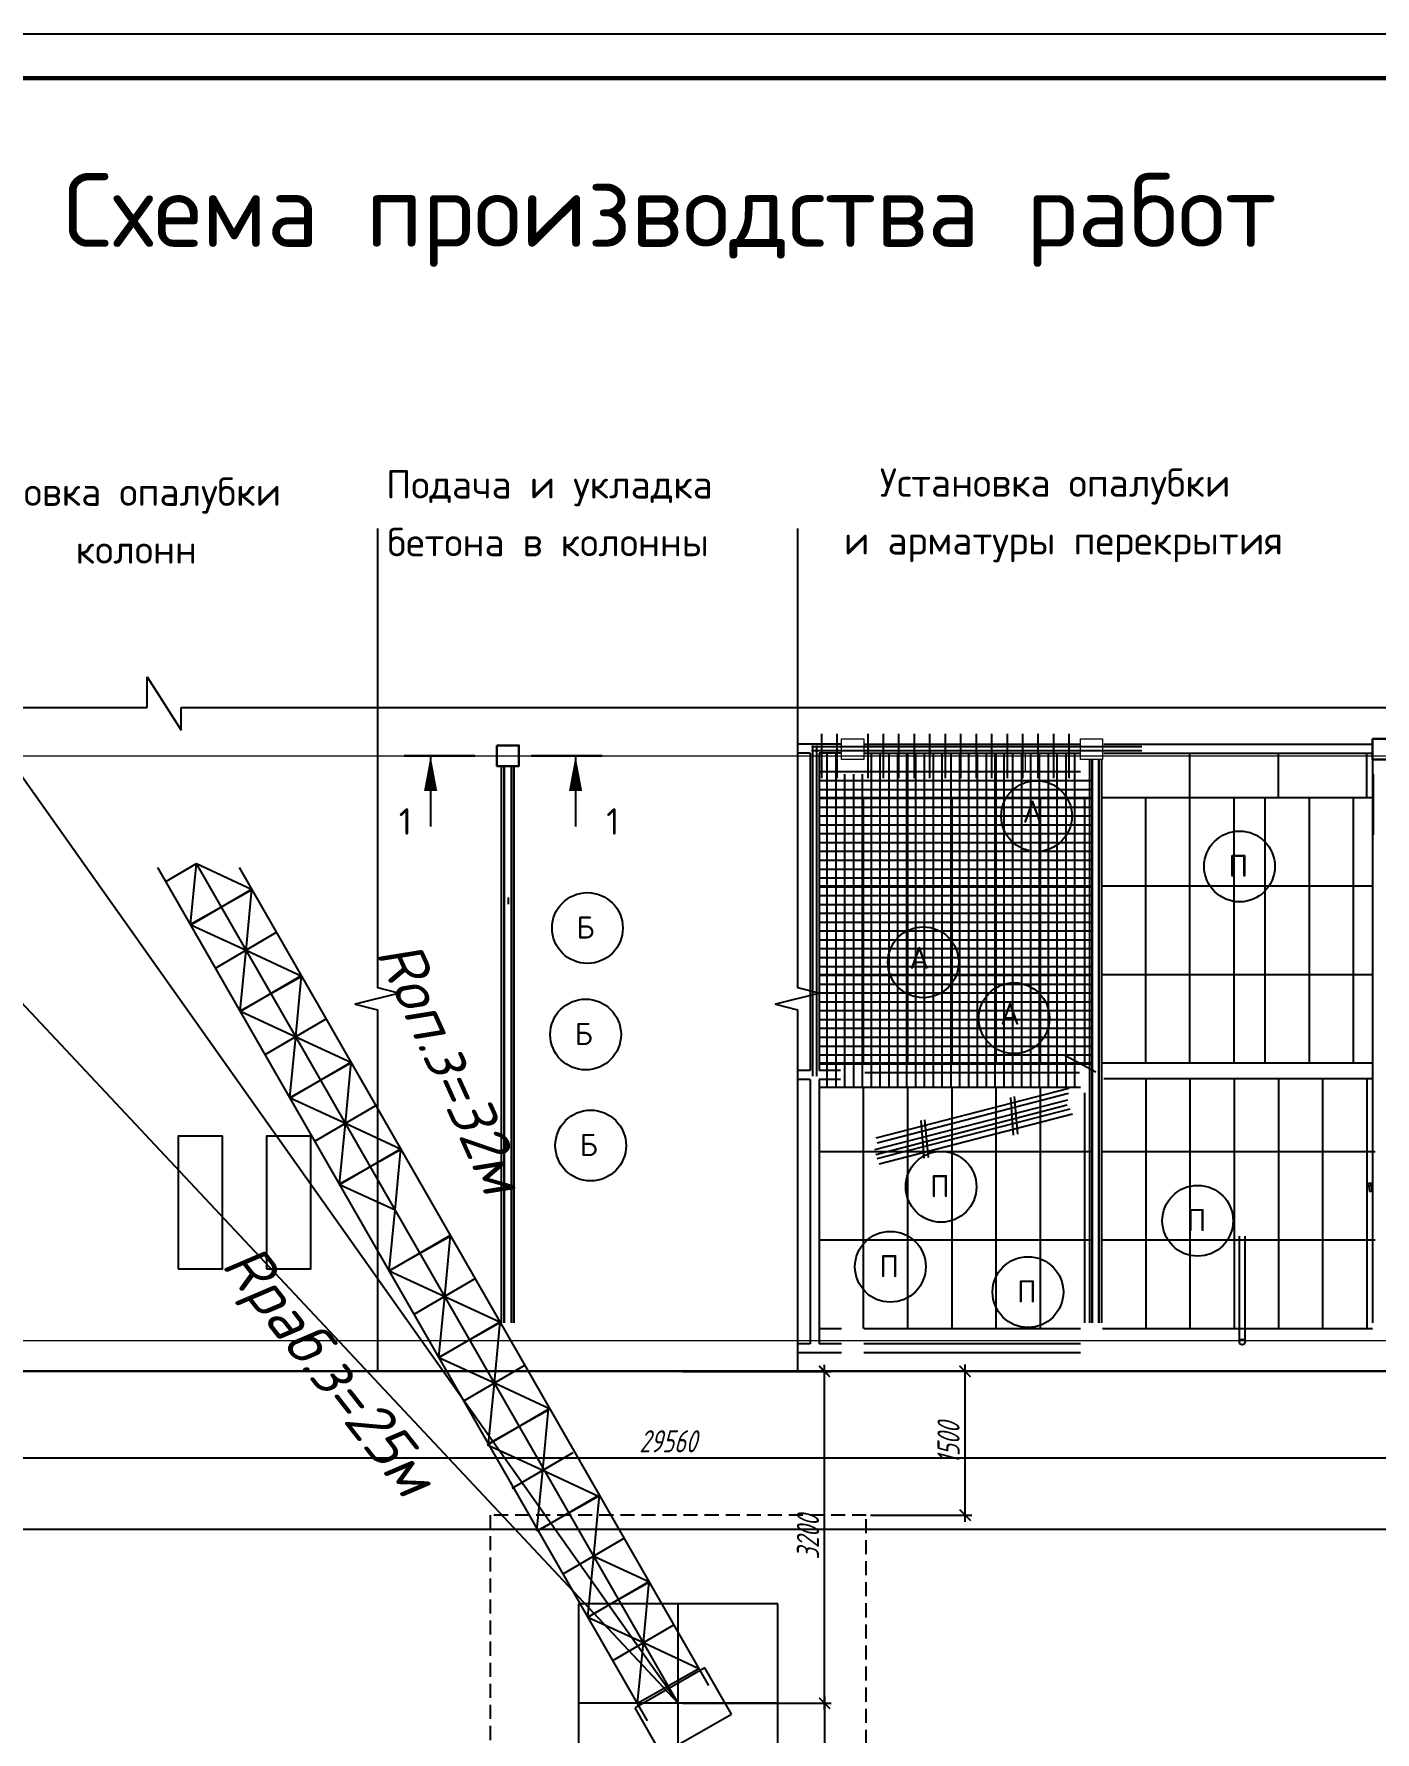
# Model space of a CAD drawing. Header units: millimetres. Extents: x 5763 to 12018931, y 39842 to 3600577.
# Drawn here: x 443604 to 473923, y 275832 to 314200 of the extents above; entities that cross this region are included whole.
import ezdxf

# ---------------------------------------------------------------- set-up
doc = ezdxf.new("R2010")
doc.units = ezdxf.units.MM
doc.linetypes.add('ACAD_ISO04W100', pattern=[30, 24, -3, 0, -3])
doc.linetypes.add('HIDDEN', pattern=[9.525, 6.35, -3.175])
for name, color, linetype in [('армирование', 6, 'Continuous'), ('доп сетки', 120, 'Continuous'), ('кран', 84, 'Continuous'), ('Размеры', 7, 'Continuous'), ('тон стена', 7, 'Continuous'), ('тонкие', 2, 'Continuous')]:
    doc.layers.add(name, color=color, linetype=linetype)
for name, color, linetype, lineweight in [('Колонна', 7, 'Continuous', 5), ('Оси', 7, 'ACAD_ISO04W100', 15), ('Основные', 7, 'Continuous', 30), ('разм', 5, 'Continuous', 15), ('Стена', 7, 'Continuous', 50), ('тонкая', 7, 'Continuous', 20)]:
    doc.layers.add(name, color=color, linetype=linetype, lineweight=lineweight)
doc.styles.add('5', font='isocpeui.ttf', dxfattribs={"height": 5})
doc.styles.add('ISOCPEUR', font='isocpeur.ttf')
doc.styles.get("Standard").update_dxf_attribs({"font": 'romans.shx', "width": 0.7, "oblique": 15, "height": 500})
doc.dimstyles.new('ISO-25', dxfattribs={"dimtxt": 500, "dimasz": 250, "dimexe": 150, "dimexo": 100, "dimgap": 125, "dimtad": 1, "dimtxsty": 'Standard', "dimblk": 'ARCHTICK', "dimcen": 25, "dimdle": 150, "dimadec": 0, "dimazin": 0, "dimtfac": 1, "dimtmove": 0, "dimatfit": 3, "dimfxl": 1, "dimarcsym": 0})

# ---------------------------------------------------------------- blocks, each defined once
blk = doc.blocks.new('_ArchTick')
at = {"color": 0, "linetype": 'ByBlock', "const_width": 0.15}
blk.add_lwpolyline([(-0.5, -0.5), (0.5, 0.5)], dxfattribs=at)
blk = doc.blocks.new('*D231')
at = {"color": 0, "lineweight": -2, "transparency": 16777216}
for p, q in [((462518, 283983), (464805, 283983)), ((464655, 280581), (464655, 284133)), ((462518, 280731), (464805, 280731))]:
    blk.add_line(p, q, dxfattribs=at)
at = {"layer": 'Defpoints', "color": 0, "transparency": 16777216}
for p in [(462418, 283983), (464655, 283983), (462418, 280731)]:
    blk.add_point(p, dxfattribs=at)
at = {"color": 0, "lineweight": -2, "transparency": 16777216, "xscale": 250, "yscale": 250, "zscale": 250}
for p, rotation in [((464655, 283983), 90), ((464655, 280731), 270)]:
    blk.add_blockref('_ArchTick', p, dxfattribs=dict(at, rotation=rotation))
at = {"color": 0, "transparency": 16777216, "insert": (464280, 282357), "char_height": 500, "attachment_point": 5, "rotation": 90}
blk.add_mtext('1500', dxfattribs=at)
blk = doc.blocks.new('*D232')
at = {"color": 0, "lineweight": -2, "transparency": 16777216}
for p, q in [((458268, 283981), (461627, 283981)), ((461477, 276331), (461477, 284131)), ((458268, 276481), (461627, 276481))]:
    blk.add_line(p, q, dxfattribs=at)
at = {"layer": 'Defpoints', "color": 0, "transparency": 16777216}
for p in [(458168, 283981), (461477, 283981), (458168, 276481)]:
    blk.add_point(p, dxfattribs=at)
at = {"color": 0, "lineweight": -2, "transparency": 16777216, "xscale": 250, "yscale": 250, "zscale": 250}
for p, rotation in [((461477, 283981), 90), ((461477, 276481), 270)]:
    blk.add_blockref('_ArchTick', p, dxfattribs=dict(at, rotation=rotation))
at = {"color": 0, "transparency": 16777216, "insert": (461102, 280231), "char_height": 500, "width": 1258.46, "attachment_point": 5, "rotation": 90}
blk.add_mtext('3200', dxfattribs=at)
blk = doc.blocks.new('*D233')
at = {"color": 0, "lineweight": -2, "transparency": 16777216}
for p, q in [((429613, 282026), (486263, 282026)), ((429763, 280628), (429763, 282176)), ((486113, 280628), (486113, 282176))]:
    blk.add_line(p, q, dxfattribs=at)
at = {"layer": 'Defpoints', "color": 0, "transparency": 16777216}
for p in [(486113, 282026), (429763, 280528), (486113, 280528)]:
    blk.add_point(p, dxfattribs=at)
at = {"color": 0, "lineweight": -2, "transparency": 16777216, "xscale": 250, "yscale": 250, "zscale": 250, "rotation": 180}
blk.add_blockref('_ArchTick', (429763, 282026), dxfattribs=at)
at = {"color": 0, "lineweight": -2, "transparency": 16777216, "xscale": 250, "yscale": 250, "zscale": 250}
blk.add_blockref('_ArchTick', (486113, 282026), dxfattribs=at)
at = {"color": 0, "transparency": 16777216, "insert": (457938, 282401), "char_height": 500, "attachment_point": 5}
blk.add_mtext('29560', dxfattribs=at)
blk = doc.blocks.new('*D234')
at = {"color": 0, "lineweight": -2, "transparency": 16777216}
for p, q in [((460518, 276481), (461627, 276481)), ((461477, 276631), (461477, 269535)), ((460518, 269685), (461627, 269685))]:
    blk.add_line(p, q, dxfattribs=at)
at = {"layer": 'Defpoints', "color": 0, "transparency": 16777216}
for p in [(460418, 276481), (460418, 269685), (461477, 269685)]:
    blk.add_point(p, dxfattribs=at)
at = {"color": 0, "lineweight": -2, "transparency": 16777216, "xscale": 250, "yscale": 250, "zscale": 250}
for p, rotation in [((461477, 276481), 90), ((461477, 269685), 270)]:
    blk.add_blockref('_ArchTick', p, dxfattribs=dict(at, rotation=rotation))
at = {"color": 0, "transparency": 16777216, "insert": (461102, 273083), "char_height": 500, "attachment_point": 5, "rotation": 90}
blk.add_mtext('3400', dxfattribs=at)

msp = doc.modelspace()

# ---------------------------------------------------------------- linework, layer by layer
for p, q in [((458167.70541, 276481.26451), (437022.49407, 306317.84815)), ((458167.70541, 276481.26451), (434900.77933, 301287.06193)), ((446585.95992, 295050.81165), (447276.75592, 295454.32849)), ((447141.2627, 294083.4217), (447276.75592, 295454.32849)), ((458167.70541, 276481.26451), (447276.75592, 295454.32849)), ((447276.75592, 295454.32849), (448534.91796, 294869.44004)), ((457473.8936, 276083.00151), (446405.21341, 295365.68917)), ((458859.81118, 276882.49962), (448250.06021, 295365.68917)), ((447141.2627, 294083.4217), (448534.91796, 294869.44004)), ((447147.29433, 294072.91403), (448528.88633, 294879.94771)), ((448399.42473, 293498.53325), (448528.88633, 294879.94771)), ((447147.29433, 294072.91403), (448399.42473, 293498.53325)), ((447708.62873, 293095.01641), (449090.22074, 293902.05009)), ((448263.93151, 292127.62646), (448399.42473, 293498.53325)), ((448399.42473, 293498.53325), (449657.58677, 292913.6448)), ((448263.93151, 292127.62646), (449657.58677, 292913.6448)), ((448269.96314, 292117.11879), (449651.55514, 292924.15246)), ((449522.09355, 291542.73801), (449651.55514, 292924.15246)), ((448269.96314, 292117.11879), (449522.09355, 291542.73801)), ((448831.29755, 291139.22117), (450212.88955, 291946.25484)), ((449386.60032, 290171.83121), (449522.09355, 291542.73801)), ((449522.09355, 291542.73801), (450780.25558, 290957.84955)), ((449386.60032, 290171.83121), (450780.25558, 290957.84955)), ((449392.63195, 290161.32355), (450774.22395, 290968.35722)), ((450644.76236, 289586.94276), (450774.22395, 290968.35722)), ((449392.63195, 290161.32355), (450644.76236, 289586.94276)), ((449953.96636, 289183.42592), (451335.55836, 289990.4596)), ((450509.26914, 288216.03597), (450644.76236, 289586.94276)), ((450644.76236, 289586.94276), (451902.9244, 289002.05431)), ((450509.26914, 288216.03597), (451902.9244, 289002.05431)), ((450515.30076, 288205.5283), (451896.89277, 289012.56198)), ((451767.43117, 287631.14752), (451896.89277, 289012.56198)), ((450515.30076, 288205.5283), (451767.43117, 287631.14752)), ((451631.93795, 286260.24073), (451767.43117, 287631.14752)), ((451631.93795, 286260.24073), (453025.59321, 287046.25907)), ((451637.96958, 286249.73306), (453019.56158, 287056.76674)), ((452890.09999, 285675.35228), (453019.56158, 287056.76674)), ((451637.96958, 286249.73306), (452890.09999, 285675.35228)), ((452199.30398, 285271.83544), (453580.89599, 286078.86911)), ((452754.60676, 284304.44549), (452890.09999, 285675.35228)), ((452890.09999, 285675.35228), (454148.26202, 285090.46382)), ((452754.60676, 284304.44549), (454148.26202, 285090.46382)), ((452760.63839, 284293.93782), (454142.23039, 285100.97149)), ((454012.7688, 283719.55703), (454142.23039, 285100.97149)), ((429167.70548, 283983.16107), (458167.70541, 283981.26451)), ((452760.63839, 284293.93782), (454012.7688, 283719.55703)), ((453321.9728, 283316.0402), (454703.5648, 284123.07387)), ((453877.27557, 282348.65024), (454012.7688, 283719.55703)), ((454012.7688, 283719.55703), (455270.93083, 283134.66858)), ((453853.81744, 282320.91663), (455235.40944, 283127.9503)), ((453877.27557, 282348.65024), (455270.93083, 283134.66858)), ((455105.94785, 281746.53584), (455235.40944, 283127.9503)), ((453853.81744, 282320.91663), (455105.94785, 281746.53584)), ((454415.15185, 281343.01901), (455796.74385, 282150.05268)), ((454970.45463, 280375.62905), (455105.94785, 281746.53584)), ((455105.94785, 281746.53584), (456364.10989, 281161.64739)), ((454970.45463, 280375.62905), (456364.10989, 281161.64739)), ((455005.97602, 280382.34733), (456387.56802, 281189.38101)), ((456258.10642, 279807.96655), (456387.56802, 281189.38101)), ((429762.70548, 280413.92865), (486112.70548, 280413.92865)), ((455567.31042, 279404.44971), (456948.90243, 280211.48338)), ((456122.6132, 278437.05976), (456258.10642, 279807.96655)), ((456258.10642, 279807.96655), (457516.26846, 279223.07809)), ((456122.6132, 278437.05976), (457516.26846, 279223.07809)), ((456128.64483, 278426.55209), (457510.23683, 279233.58576)), ((457380.77524, 277852.1713), (457510.23683, 279233.58576)), ((458167.70541, 278731.26451), (455917.70541, 278731.26451)), ((455917.70541, 278731.26451), (455917.70541, 274231.26451)), ((458167.70541, 274231.26451), (458167.70541, 278731.26451)), ((460417.70541, 278731.26451), (458167.70541, 278731.26451)), ((460417.70541, 274231.26451), (460417.70541, 278731.26451)), ((456128.64483, 278426.55209), (457380.77524, 277852.1713)), ((456689.97923, 277448.65447), (458071.57124, 278255.68814)), ((457245.28201, 276481.26451), (457380.77524, 277852.1713)), ((457380.77524, 277852.1713), (458638.93727, 277267.28285)), ((457245.28201, 276481.26451), (458638.93727, 277267.28285)), ((458665.65181, 277220.74361), (457278.02817, 276424.2176)), ((458774.01163, 277282.94449), (458665.65181, 277220.74361)), ((459373.74428, 276238.1535), (458774.01163, 277282.94449)), ((460417.70541, 276481.26451), (455917.70541, 276481.26451)), ((457278.02817, 276424.2176), (457194.18934, 276376.09229)), ((457793.92199, 275331.3013), (457194.18934, 276376.09229)), ((457793.92199, 275331.3013), (459373.74428, 276238.1535))]:
    msp.add_line(p, q)
at = {"linetype": 'HIDDEN', "ltscale": 50}
for p, q in [((462417.70541, 280731.26451), (453917.70541, 280731.26451)), ((453917.70541, 280731.26451), (453917.70541, 272231.26451)), ((462417.70541, 272231.26451), (462417.70541, 280731.26451))]:
    msp.add_line(p, q, dxfattribs=at)
at = {"color": 0}
msp.add_lwpolyline([(411614.6773, 195399.82394), (411614.6773, 314199.82394), (579814.6773, 314199.82394), (579814.6773, 195399.82394)], close=True, dxfattribs=at)
at = {"color": 0, "lineweight": 40, "const_width": 100}
msp.add_lwpolyline([(415614.6773, 196399.82394), (415614.6773, 313199.82394), (578814.6773, 313199.82394), (578814.6773, 196399.82394)], close=True, dxfattribs=at)
at = {"layer": 'армирование', "color": 0}
for p, q in [((461537.70548, 290400.65281), (461537.70548, 297932.02671)), ((461737.70548, 290400.65281), (461737.70548, 297932.02671)), ((462537.70548, 290400.65281), (462537.70548, 297932.02671)), ((462737.70548, 290400.65281), (462737.70548, 297932.02671)), ((462937.70548, 290400.65281), (462937.70548, 297932.02671)), ((463137.70548, 290400.65281), (463137.70548, 297932.02671)), ((463337.70548, 290400.65281), (463337.70548, 297932.02671)), ((463537.70548, 290400.65281), (463537.70548, 297932.02671)), ((463737.70548, 290400.65281), (463737.70548, 297932.02671)), ((463937.70548, 290400.65281), (463937.70548, 297932.02671)), ((464137.70548, 290400.65281), (464137.70548, 297932.02671)), ((464337.70548, 290400.65281), (464337.70548, 297932.02671)), ((464537.70548, 290400.65281), (464537.70548, 297932.02671)), ((464737.70548, 290400.65281), (464737.70548, 297932.02671)), ((464937.70548, 290400.65281), (464937.70548, 297932.02671)), ((465137.70548, 290400.65281), (465137.70548, 297932.02671)), ((465337.70548, 290400.65281), (465337.70548, 297932.02671)), ((465537.70548, 290400.65281), (465537.70548, 297932.02671)), ((465737.70548, 290400.65281), (465737.70548, 297932.02671)), ((465937.70548, 290400.65281), (465937.70548, 297932.02671)), ((466137.70548, 290400.65281), (466137.70548, 297932.02671)), ((466337.70548, 290400.65281), (466337.70548, 297932.02671)), ((466537.70548, 290400.65281), (466537.70548, 297932.02671)), ((466737.70548, 290400.65281), (466737.70548, 297932.02671)), ((466937.70548, 290400.65281), (466937.70548, 297932.02671)), ((467137.70548, 290400.65281), (467137.70548, 297932.02671)), ((461352.70548, 297532.02671), (467262.70548, 297532.02671)), ((461937.70548, 290400.65281), (461937.70548, 297475.65281)), ((462137.70548, 290400.65281), (462137.70548, 297475.65281)), ((462337.70548, 290400.65281), (462337.70548, 297475.65281)), ((461352.70548, 297332.02671), (467537.70548, 297332.02671)), ((461352.70548, 297132.02671), (467537.70548, 297132.02671)), ((461352.70548, 296932.02671), (467537.70548, 296932.02671)), ((461352.70548, 296732.02671), (467537.70548, 296732.02671)), ((461352.70548, 296532.02671), (467537.70548, 296532.02671)), ((461352.70548, 296332.02671), (467537.70548, 296332.02671)), ((461352.70548, 296132.02671), (467537.70548, 296132.02671)), ((461352.70548, 295932.02671), (467537.70548, 295932.02671)), ((461352.70548, 295732.02671), (467537.70548, 295732.02671)), ((461352.70548, 295532.02671), (467537.70548, 295532.02671)), ((461352.70548, 295332.02671), (467537.70548, 295332.02671)), ((461352.70548, 295132.02671), (467537.70548, 295132.02671)), ((461352.70548, 294932.02671), (467537.70548, 294932.02671)), ((461352.70548, 294732.02671), (467537.70548, 294732.02671)), ((461352.70548, 294532.02671), (467537.70548, 294532.02671)), ((461352.70548, 294332.02671), (467537.70548, 294332.02671)), ((461352.70548, 294132.02671), (467537.70548, 294132.02671)), ((461352.70548, 293932.02671), (467537.70548, 293932.02671)), ((461352.70548, 293732.02671), (467537.70548, 293732.02671)), ((461352.70548, 293532.02671), (467537.70548, 293532.02671)), ((461352.70548, 293332.02671), (467537.70548, 293332.02671)), ((461352.70548, 293132.02671), (467537.70548, 293132.02671)), ((461352.70548, 292932.02671), (467537.70548, 292932.02671)), ((461352.70548, 292732.02671), (467537.70548, 292732.02671)), ((461352.70548, 292532.02671), (467537.70548, 292532.02671)), ((461352.70548, 292332.02671), (467537.70548, 292332.02671)), ((461352.70548, 292132.02671), (467537.70548, 292132.02671)), ((461352.70548, 291932.02671), (467537.70548, 291932.02671)), ((461352.70548, 291732.02671), (467537.70548, 291732.02671)), ((461352.70548, 291532.02671), (467537.70548, 291532.02671)), ((461352.70548, 291332.02671), (467537.70548, 291332.02671)), ((461352.70548, 291132.02671), (467537.70548, 291132.02671)), ((461352.70548, 290932.02671), (467537.70548, 290932.02671)), ((462387.70548, 290732.02671), (467237.70548, 290732.02671))]:
    msp.add_line(p, q, dxfattribs=at)
at = {"layer": 'доп сетки', "color": 0}
for p, q in [((461204.67636, 298122.12244), (461204.67636, 290649.51761)), ((461294.67636, 298122.12244), (461294.67636, 290649.51761)), ((461415.14752, 297383.43885), (461415.14752, 298383.43885)), ((461765.14752, 297383.43885), (461765.14752, 298383.43885)), ((462460.26343, 297383.43885), (462460.26343, 298383.43885)), ((462810.26343, 297383.43885), (462810.26343, 298383.43885)), ((463160.26343, 297383.43885), (463160.26343, 298383.43885)), ((463510.26343, 297383.43885), (463510.26343, 298383.43885)), ((463860.26343, 297383.43885), (463860.26343, 298383.43885)), ((464210.26343, 297383.43885), (464210.26343, 298383.43885)), ((464560.26343, 297383.43885), (464560.26343, 298383.43885)), ((464910.26343, 297383.43885), (464910.26343, 298383.43885)), ((465260.26343, 297383.43885), (465260.26343, 298383.43885)), ((465610.26343, 297383.43885), (465610.26343, 298383.43885)), ((465960.26343, 297383.43885), (465960.26343, 298383.43885)), ((466310.26343, 297383.43885), (466310.26343, 298383.43885)), ((466660.26343, 297383.43885), (466660.26343, 298383.43885)), ((467010.26343, 297383.43885), (467010.26343, 298383.43885)), ((461181.23585, 298098.68193), (468653.84068, 298098.68193)), ((461181.23585, 298008.68193), (468653.84068, 298008.68193)), ((454329.3332, 294537.44026), (454329.3332, 294687.44026)), ((466972.86178, 290108.24453), (462605.23113, 288984.01975)), ((467002.67128, 290372.94518), (462635.04063, 289248.72041)), ((466993.50704, 290256.86698), (462669.59051, 289137.51913)), ((465748.00199, 289320.20862), (465685.9238, 290171.9207)), ((465848.12554, 289341.65608), (465768.71907, 290189.4589)), ((466963.69755, 289992.16632), (462639.78102, 288872.81848)), ((467025.63848, 289908.30671), (462658.00783, 288784.08194)), ((467081.3621, 289790.24742), (462713.73145, 288666.02265)), ((463727.12651, 288795.27745), (463665.04833, 289646.98953)), ((463827.25006, 288816.72491), (463747.84359, 289664.52773))]:
    msp.add_line(p, q, dxfattribs=at)
for points in [[(446862.82832, 286298.6122), (447862.82832, 286298.6122), (447862.82832, 289298.6122), (446862.82832, 289298.6122)], [(448862.82832, 286298.6122), (449862.82832, 286298.6122), (449862.82832, 289298.6122), (448862.82832, 289298.6122)]]:
    msp.add_lwpolyline(points, close=True, dxfattribs=at)
at = {"layer": 'Колонна', "color": 0, "lineweight": 30}
msp.add_line((454068.74615, 298125.65281), (454568.74615, 298125.65281), dxfattribs=at)
at = {"layer": 'кран', "color": 0}
msp.add_line((466910.63041, 291127.25081), (467614.10604, 290746.30084), dxfattribs=at)
at = {"layer": 'Оси', "color": 0}
for p, q in [((424967.0743, 297891.23173), (487355.44826, 297891.23173)), ((424967.0743, 284675.65281), (487355.44826, 284675.65281))]:
    msp.add_line(p, q, dxfattribs=at)
at = {"layer": 'Основные', "color": 0}
for p, q in [((453571.65054, 297891.23173), (451971.65054, 297891.23173)), ((454848.68978, 297891.23173), (456448.68978, 297891.23173)), ((467526.58707, 285075.65281), (467526.58707, 297806.81065)), ((467677.70548, 285075.65281), (467677.70548, 297806.81065)), ((454234.78683, 285075.65281), (454234.78683, 297656.81065)), ((454402.70548, 285075.65281), (454402.70548, 297656.81065)), ((486706.72471, 283983.16107), (429167.70548, 283983.16107))]:
    msp.add_line(p, q, dxfattribs=at)
at = {"layer": 'Размеры', "color": 0}
for p, q in [((446165.03618, 299672.57349), (446931.91906, 298468.88857)), ((446165.03618, 298979.8278), (446165.03618, 299672.57349)), ((421945.18464, 298979.8278), (446165.03618, 298979.8278)), ((446931.91906, 298979.8278), (490502.64962, 298979.8278)), ((446931.91906, 298468.88857), (446931.91906, 298979.8278)), ((452571.65054, 297891.23173), (452571.65054, 296291.23173)), ((455848.68978, 297891.23173), (455848.68978, 296291.23173)), ((467466.58707, 297806.81065), (467466.58707, 285075.65281)), ((467737.70548, 297806.81065), (467737.70548, 285075.65281)), ((473863.59258, 297806.81065), (473863.59258, 285075.65281)), ((454174.78683, 285075.65281), (454174.78683, 297656.81065)), ((454462.70548, 285075.65281), (454462.70548, 297656.81065)), ((473887.70548, 296100.65281), (473887.70548, 297475.65281)), ((461352.70548, 290400.65281), (467262.70548, 290400.65281)), ((470854.92836, 284644.80848), (470854.92836, 287037.06296)), ((470984.92836, 284644.80848), (470984.92836, 287037.06296))]:
    msp.add_line(p, q, dxfattribs=at)
for points in [[(452571.65054, 297891.23173, 0, 300, 0), (452571.65054, 297091.23173, 300, 300, 0)], [(455848.68978, 297891.23173, 0, 300, 0), (455848.68978, 297091.23173, 300, 300, 0)]]:
    msp.add_lwpolyline(points, format="xyseb", dxfattribs=at)
msp.add_lwpolyline([(473799.1798, 288048.33872), (473858.464, 288057.57905), (473830.74303, 288235.43165), (473771.45883, 288226.19133)], close=True, dxfattribs=at)
for centre, radius in [((466270.12734, 296526.97854), 800), ((470859.30057, 295389.42461), 800), ((456117.13033, 293998.06837), 800), ((463709.98175, 293223.92616), 800), ((465762.55744, 291960.70262), 800), ((456075.97652, 291592.91591), 800), ((456190.07559, 289083.81518), 800), ((464112.97751, 288151.70807), 800), ((469913.87075, 287384.33236), 800), ((462965.57158, 286344.40727), 800), ((466076.53495, 285772.19658), 800), ((470919.92836, 284644.80848), 65)]:
    msp.add_circle(centre, radius, dxfattribs=at)
at = {"layer": 'Стена', "color": 0, "lineweight": 5}
msp.add_line((466012.70548, 297915.65281), (466012.70548, 297535.65281), dxfattribs=at)
at = {"layer": 'тон стена', "color": 0, "linetype": 'Continuous', "ltscale": 0.5}
for points in [[(451367.77162, 303023.54941), (451367.77162, 292653.29702), (451867.77162, 292528.29702), (450867.77162, 292278.29702), (451367.77162, 292153.29702), (451367.77162, 283983.16107)], [(460867.70548, 303023.54941), (460867.70548, 292653.29702), (461367.70548, 292528.29702), (460367.70548, 292278.29702), (460867.70548, 292153.29702), (460867.70548, 283983.16107)]]:
    msp.add_lwpolyline(points, dxfattribs=at)
at = {"layer": 'тон стена', "color": 0, "lineweight": 30}
for points in [[(454068.74615, 298125.65281), (454568.74615, 298125.65281), (454568.74615, 297656.81065), (454068.74615, 297656.81065)], [(473862.70548, 298275.65281), (474362.70548, 298275.65281), (474362.70548, 297806.81065), (473862.70548, 297806.81065)]]:
    msp.add_lwpolyline(points, close=True, dxfattribs=at)
at = {"layer": 'тонкая', "color": 0, "lineweight": 5}
for points in [[(461862.70548, 298275.65281), (462362.70548, 298275.65281), (462362.70548, 297806.81065), (461862.70548, 297806.81065)], [(467262.70548, 298275.65281), (467762.70548, 298275.65281), (467762.70548, 297806.81065), (467262.70548, 297806.81065)]]:
    msp.add_lwpolyline(points, close=True, dxfattribs=at)
at = {"layer": 'тонкие', "color": 0}
for p, q in [((461837.70548, 298150.65281), (460867.70548, 298150.65281)), ((462387.70548, 298150.65281), (467237.70548, 298150.65281)), ((467787.70548, 298150.65281), (473862.70548, 298150.65281)), ((461152.70548, 297950.65281), (460867.70548, 297950.65281)), ((461152.70548, 297950.65281), (461152.70548, 290775.65281)), ((461837.70548, 297950.65281), (461352.70548, 297950.65281)), ((461352.70548, 297950.65281), (461352.70548, 290775.65281)), ((462387.70548, 297950.65281), (467237.70548, 297950.65281)), ((463352.70548, 297950.65281), (463352.70548, 290950.65281)), ((465352.70548, 297950.65281), (465352.70548, 290950.65281)), ((467787.70548, 297950.65281), (473862.70548, 297950.65281)), ((469737.70548, 296950.65281), (469737.70548, 297950.65281)), ((471737.70548, 296950.65281), (471737.70548, 297950.65281)), ((473737.70548, 296950.65281), (473737.70548, 297950.65281)), ((461352.70548, 296950.65281), (467537.70548, 296950.65281)), ((462352.70548, 296950.65281), (462352.70548, 290950.65281)), ((464352.70548, 296950.65281), (464352.70548, 290950.65281)), ((466352.70548, 296950.65281), (466352.70548, 290950.65281)), ((467352.70548, 296950.65281), (467352.70548, 290950.65281)), ((467737.70548, 296950.65281), (473887.70548, 296950.65281)), ((468737.70548, 290950.65281), (468737.70548, 296950.65281)), ((469737.70548, 290950.65281), (469737.70548, 296950.65281)), ((470737.70548, 290950.65281), (470737.70548, 296950.65281)), ((471437.70548, 290950.65281), (471437.70548, 296950.65281)), ((472437.70548, 290950.65281), (472437.70548, 296950.65281)), ((473437.70548, 290950.65281), (473437.70548, 296950.65281)), ((461352.70548, 294950.65281), (467537.70548, 294950.65281)), ((467737.70548, 294950.65281), (473863.59258, 294950.65281)), ((461352.70548, 292950.65281), (467537.70548, 292950.65281)), ((467737.70548, 292950.65281), (473863.59258, 292950.65281)), ((461352.70548, 290950.65281), (467537.70548, 290950.65281)), ((467737.70548, 290950.65281), (473863.59258, 290950.65281)), ((461152.70548, 290775.65281), (460867.70548, 290775.65281)), ((461152.70548, 290575.65281), (460867.70548, 290575.65281)), ((461152.70548, 290575.65281), (461152.70548, 284600.65281)), ((461837.70548, 290775.65281), (461352.70548, 290775.65281)), ((461837.70548, 290575.65281), (461352.70548, 290575.65281)), ((461352.70548, 290575.65281), (461352.70548, 284600.65281)), ((467787.70548, 290600.65281), (473863.59258, 290600.65281)), ((468737.70548, 290600.65281), (468737.70548, 284950.65281)), ((469737.70548, 290600.65281), (469737.70548, 284950.65281)), ((470737.70548, 290600.65281), (470737.70548, 284950.65281)), ((471737.70548, 290600.65281), (471737.70548, 284950.65281)), ((472737.70548, 290600.65281), (472737.70548, 284950.65281)), ((473737.70548, 290600.65281), (473737.70548, 284950.65281)), ((462352.70548, 290400.65281), (462352.70548, 284950.65281)), ((463352.70548, 290400.65281), (463352.70548, 284950.65281)), ((464352.70548, 290400.65281), (464352.70548, 284950.65281)), ((465352.70548, 290400.65281), (465352.70548, 284950.65281)), ((466352.70548, 290400.65281), (466352.70548, 284950.65281)), ((467352.70548, 290275.65281), (467352.70548, 285075.65281)), ((461352.70548, 288950.65281), (467537.70548, 288950.65281)), ((467737.70548, 288950.65281), (473922.70548, 288950.65281)), ((461352.70548, 286950.65281), (467537.70548, 286950.65281)), ((467737.70548, 286950.65281), (473922.70548, 286950.65281)), ((461352.70548, 284950.65281), (461862.70548, 284950.65281)), ((462362.70548, 284950.65281), (467262.70548, 284950.65281)), ((467762.70548, 284950.65281), (473862.70548, 284950.65281)), ((461152.70548, 284600.65281), (460867.70548, 284600.65281)), ((461862.70548, 284400.65281), (460867.70548, 284400.65281)), ((461862.70548, 284600.65281), (461352.70548, 284600.65281)), ((467262.70548, 284600.65281), (462362.70548, 284600.65281)), ((467262.70548, 284400.65281), (462362.70548, 284400.65281))]:
    msp.add_line(p, q, dxfattribs=at)

# ---------------------------------------------------------------- texts
at = {"color": 0, "lineweight": 20, "style": 'ISOCPEUR'}
msp.add_text('Схема производства работ', height=1664, dxfattribs=at).set_placement((444269.08728, 309389.67783))
at = {"lineweight": 25, "style": '5'}
for s, rotation, p in [('Rоп.з=32м', 294.238702508, (451330.85269, 293441.0044)), ('Rраб.з=25м', 308.068493959, (447821.20735, 286381.14844))]:
    msp.add_text(s, height=1000, rotation=rotation, dxfattribs=at).set_placement(p)
at = {"lineweight": 20, "char_height": 500, "attachment_point": 1, "style": 'ISOCPEUR'}
for s, width, insert in [('А', 3.8166721, (465953.27044, 296878.65703)), ('П', 3.7468513, (470610.92003, 295652.73883)), ('Б', 3.7468513, (455868.7498, 294261.38259)), ('А', 3.8166721, (463393.12485, 293575.60465)), ('А', 3.8166721, (465445.70054, 292312.38111)), ('Б', 3.7468513, (455827.59598, 291856.23014)), ('Б', 3.7468513, (455941.69506, 289347.1294)), ('П', 3.7468513, (463864.59698, 288415.02229)), ('П', 3.7468513, (469665.49022, 287647.64658)), ('П', 3.7468513, (462717.19104, 286607.72149)), ('П', 3.7468513, (465828.15441, 286035.5108))]:
    msp.add_mtext_dynamic_manual_height_columns(s, width=width, gutter_width=12.5, heights=[0], dxfattribs=dict(at, insert=insert))
at = {"layer": 'разм', "color": 0, "linetype": 'Continuous', "style": 'ISOCPEUR'}
for s, p in [('Подача и укладка', (451565.48346, 303703.29897)), ('Установка опалубки', (462725.58568, 303741.99547)), ('Установка опалубки ', (441263.9162, 303537.35901)), ('бетона в колонны', (451592.63982, 302398.69201)), ('и арматуры перекрытия', (461913.98426, 302437.38851)), ('колонн', (444545.59577, 302232.75205))]:
    msp.add_text(s, height=642.2, dxfattribs=at).set_placement(p)
at = {"layer": 'Размеры', "color": 0, "style": 'ISOCPEUR'}
for p in [(451850.9476, 296105.10755), (456540.16276, 296105.10755)]:
    msp.add_text('1', height=600, dxfattribs=at).set_placement(p)

# ---------------------------------------------------------------- dimensions: what is measured, and where the dimension line sits
for base, p1, p2, text, picture, middle in [((461476.69272, 283981.26451), (458167.70541, 276481.26451), (458167.70541, 283981.26451), '3200', '*D232', (461101.69272, 280231.26451)), ((464654.76492, 283983.16107), (462417.70541, 280731.26451), (462417.70541, 283983.16107), '1500', '*D231', (464279.76492, 282357.21279)), ((461476.69272, 269684.74697), (460417.70541, 276481.26451), (460417.70541, 269684.74697), '3400', '*D234', (461101.69272, 273083.00574))]:
    dim = msp.add_linear_dim(base=base, p1=p1, p2=p2, angle=90, text=text, dimstyle='ISO-25')
    dim.commit()
    dim.dimension.update_dxf_attribs({"geometry": picture, "text_midpoint": middle})
dim = msp.add_linear_dim(base=(486112.70548, 282025.98448), p1=(429762.70548, 280528.46238), p2=(486112.70548, 280528.46238), text='29560', dimstyle='ISO-25')
dim.commit()
dim.dimension.update_dxf_attribs({"geometry": '*D233', "text_midpoint": (457937.70548, 282400.98448)})

doc.saveas('drawing.dxf')
